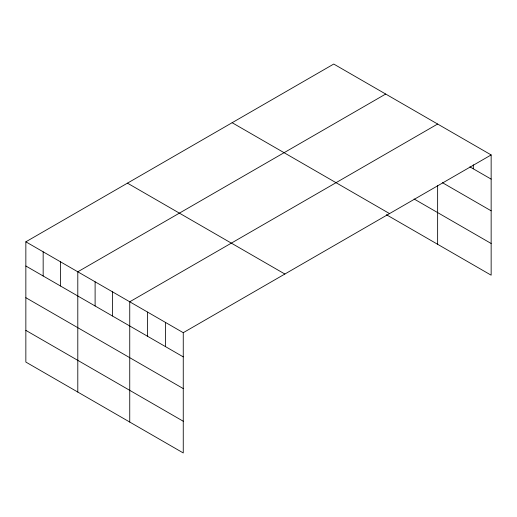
<?xml version="1.0" encoding="UTF-8"?>
<svg xmlns="http://www.w3.org/2000/svg" width="517" height="517" viewBox="0 0 517 517"><rect width="100%" height="100%" fill="white"/><g stroke="black" fill="none" stroke-linecap="round" stroke-linejoin="round"><path stroke-width="0.78" d="M25.85 241.814L183.257 332.689L183.257 452.95L25.85 362.068L25.85 241.814L333.743 64.05L491.15 154.932L491.15 275.186L386.38 214.697M385.688 94.042L77.796 271.8L77.796 392.06M437.634 124.028L129.741 301.792L129.741 422.053M183.257 332.689L491.15 154.932M469.882 166.842L491.15 179.121M442.436 182.695L491.15 210.82M414.085 198.993L491.15 243.488M232.139 122.71L389.547 213.592M127.453 183.154L284.861 274.029M25.85 266.003L183.257 356.879M25.85 297.702L183.257 388.584M25.85 330.369L183.257 421.245M473.313 164.787L473.313 168.82M437.634 185.37L437.634 244.289M165.421 322.388L165.421 346.584M147.578 312.094L147.578 336.283M112.422 291.795L112.422 315.984M95.109 281.797L95.109 305.986M60.483 261.802L60.483 285.998M43.163 251.811L43.163 276"/></g></svg>
